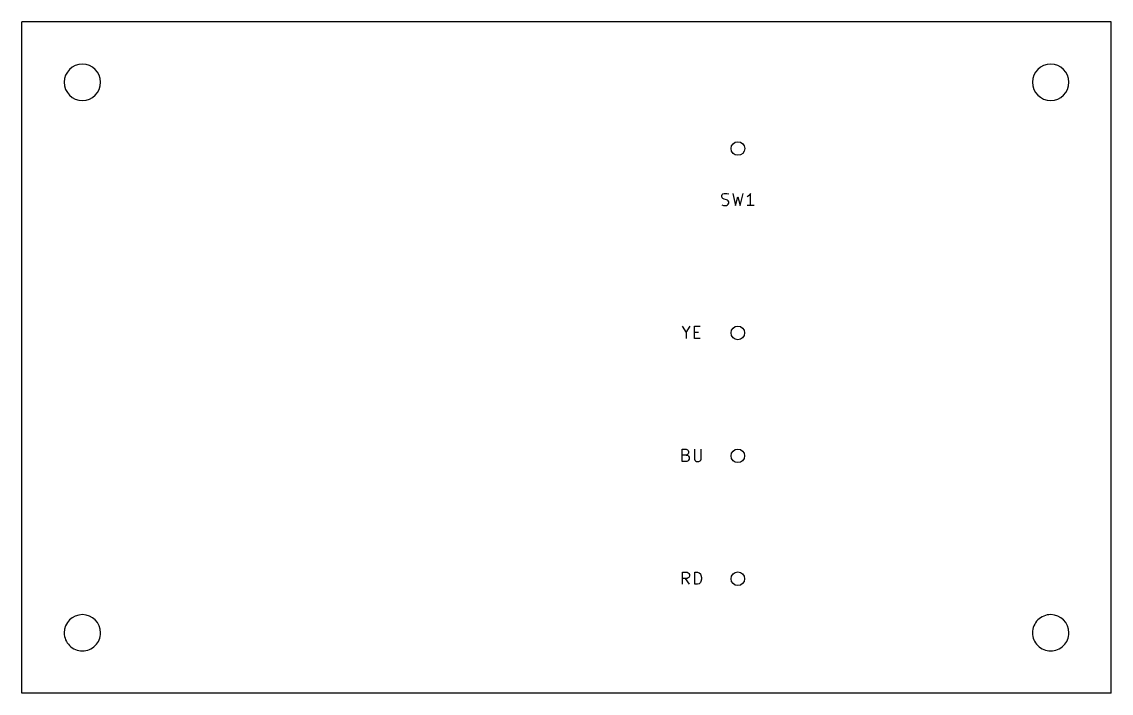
# Model space of a CAD drawing. Header units: millimetres. Extents: x 129 to 249, y -151 to -77.
import ezdxf

# ---------------------------------------------------------------- set-up
doc = ezdxf.new("R2010")
doc.units = ezdxf.units.MM
doc.layers.get('0').update_dxf_attribs({"lineweight": 25, "true_color": 0xffffff})

msp = doc.modelspace()

# ---------------------------------------------------------------- linework, layer by layer
at = {"color": 7, "true_color": 0x000000, "flags": 128}
for points in [[(249.23, -76.76), (129.22, -76.76)], [(129.22, -150.76), (129.22, -76.76)], [(249.23, -150.76), (249.23, -76.76)], [(206.33, -96.94), (206.52, -97), (206.84, -97), (206.96, -96.94), (207.03, -96.88), (207.09, -96.75), (207.09, -96.62), (207.03, -96.5), (206.96, -96.43), (206.84, -96.37), (206.58, -96.31), (206.46, -96.24), (206.39, -96.18), (206.33, -96.05), (206.33, -95.92), (206.39, -95.8), (206.46, -95.73), (206.58, -95.67), (206.9, -95.67), (207.09, -95.73)], [(207.54, -95.67), (207.85, -97), (208.11, -96.05), (208.36, -97), (208.68, -95.67)], [(209.5, -97), (209.5, -95.67), (209.38, -95.86), (209.25, -95.99), (209.12, -96.05)], [(209.88, -97), (209.12, -97)], [(201.98, -110.32), (202.42, -111.02), (202.86, -110.32)], [(203.94, -111.66), (203.31, -111.66), (203.31, -110.32), (203.94, -110.32)], [(202.42, -111.02), (202.42, -111.66)], [(203.31, -110.96), (203.75, -110.96)], [(202.42, -124.51), (202.61, -124.57), (202.67, -124.63), (202.74, -124.76), (202.74, -124.95), (202.67, -125.08), (202.61, -125.14), (202.48, -125.21), (201.98, -125.21), (201.98, -123.87), (202.42, -123.87), (202.55, -123.93), (202.61, -124), (202.67, -124.13), (202.67, -124.25), (202.61, -124.38), (202.55, -124.44), (202.42, -124.51), (201.98, -124.51)], [(203.31, -123.87), (203.31, -124.95), (203.37, -125.08), (203.44, -125.14), (203.56, -125.21), (203.82, -125.21), (203.94, -125.14), (204.01, -125.08), (204.07, -124.95), (204.07, -123.87)], [(202.01, -138.75), (202.01, -137.42), (202.52, -137.42), (202.64, -137.48), (202.71, -137.55), (202.77, -137.67), (202.77, -137.86), (202.71, -137.99), (202.64, -138.05), (202.52, -138.12), (202.01, -138.12)], [(203.35, -138.75), (203.35, -137.42), (203.66, -137.42), (203.85, -137.48), (203.98, -137.61), (204.04, -137.74), (204.11, -137.99), (204.11, -138.18), (204.04, -138.43), (203.98, -138.56), (203.85, -138.69), (203.66, -138.75), (203.35, -138.75)], [(202.77, -138.75), (202.33, -138.12)], [(249.23, -150.76), (129.22, -150.76)]]:
    msp.add_lwpolyline(points, dxfattribs=at)
for centre in [(208.11, -90.73), (208.1, -111.05), (208.1, -124.6), (208.1, -138.15)]:
    msp.add_circle(centre, 0.75)
at = {"color": 7, "true_color": 0x000000}
for centre, start, end in [((135.9, -83.43), 90.0245, 179.9755), ((135.9, -83.43), 0.0245, 89.9755), ((242.56, -83.43), 90.0324, 180.0215), ((242.56, -83.43), 0.0216, 89.9649), ((135.9, -83.43), 180.0331, 269.9669), ((135.9, -83.43), 270.0331, 359.9669), ((242.56, -83.43), 179.9871, 269.959), ((242.56, -83.43), 270.0437, 359.9698), ((135.9, -144.1), 89.9871, 179.959), ((135.9, -144.1), 0.041, 90.0129), ((242.56, -144.1), 89.995, 180.005), ((242.56, -144.1), 0.0381, 90.0023), ((135.9, -144.1), 179.99, 270.01), ((135.9, -144.1), 269.99, 0.01), ((242.56, -144.1), 179.944, 270.0021), ((242.56, -144.1), 270.0006, 0.0129)]:
    msp.add_arc(centre, 2, start, end, dxfattribs=at)

doc.saveas('drawing.dxf')
